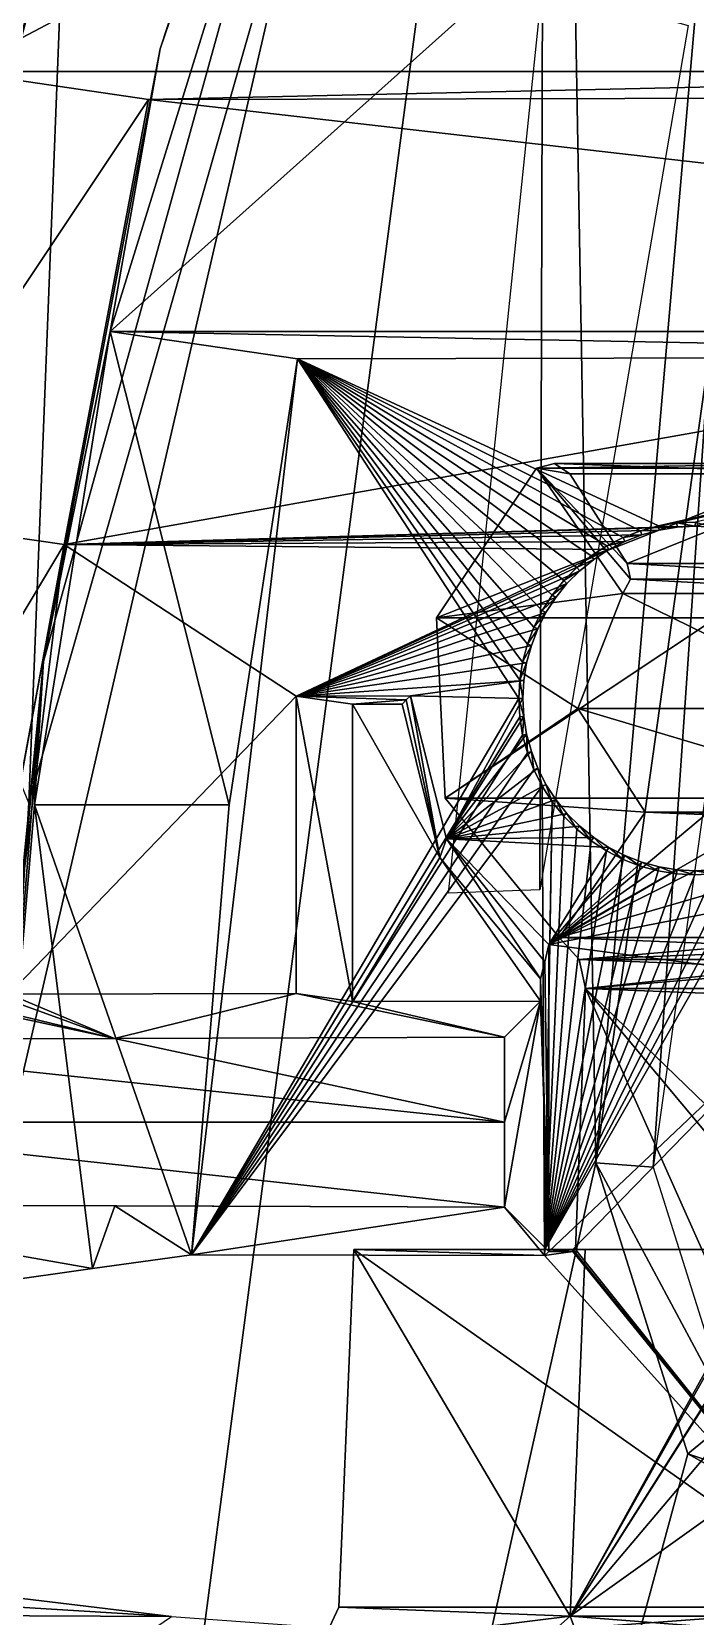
# Model space of a CAD drawing. Header units: millimetres. Extents: x -228 to 228, y -204 to 237.
# Drawn here: x -57.28 to -51.5, y -0.2 to 13.61 of the extents above; entities that cross this region are included whole.
import ezdxf

# ---------------------------------------------------------------- set-up
doc = ezdxf.new("R2010")
doc.units = ezdxf.units.MM
doc.header["$LTSCALE"] = 127.314815
for name, color, linetype in [('2547', 7, 'CONTINUOUS'), ('3519', 7, 'CONTINUOUS'), ('3613', 7, 'CONTINUOUS'), ('3614', 7, 'CONTINUOUS'), ('4303', 7, 'CONTINUOUS'), ('4312', 7, 'CONTINUOUS'), ('4313', 7, 'CONTINUOUS'), ('4314', 7, 'CONTINUOUS'), ('4315', 7, 'CONTINUOUS'), ('4316', 7, 'CONTINUOUS'), ('4319', 7, 'CONTINUOUS'), ('4326', 7, 'CONTINUOUS'), ('4327', 7, 'CONTINUOUS'), ('4337', 7, 'CONTINUOUS'), ('4338', 7, 'CONTINUOUS'), ('4339', 7, 'CONTINUOUS'), ('4341', 7, 'CONTINUOUS'), ('4418', 7, 'CONTINUOUS'), ('4419', 7, 'CONTINUOUS'), ('4423', 7, 'CONTINUOUS'), ('4424', 7, 'CONTINUOUS'), ('4425', 7, 'CONTINUOUS'), ('4429', 7, 'CONTINUOUS'), ('4455', 7, 'CONTINUOUS'), ('4456', 7, 'CONTINUOUS'), ('4457', 7, 'CONTINUOUS'), ('4459', 7, 'CONTINUOUS'), ('4471', 7, 'CONTINUOUS'), ('4472', 7, 'CONTINUOUS'), ('4478', 7, 'CONTINUOUS'), ('4479', 7, 'CONTINUOUS'), ('4489', 7, 'CONTINUOUS'), ('4490', 7, 'CONTINUOUS'), ('4494', 7, 'CONTINUOUS'), ('4498', 7, 'CONTINUOUS'), ('4499', 7, 'CONTINUOUS'), ('4569', 7, 'CONTINUOUS'), ('4571', 7, 'CONTINUOUS'), ('4572', 7, 'CONTINUOUS'), ('4575', 7, 'CONTINUOUS'), ('4602', 7, 'CONTINUOUS')]:
    doc.layers.add(name, color=color, linetype=linetype)

msp = doc.modelspace()

# ---------------------------------------------------------------- linework, layer by layer
at = {"layer": '2547', "color": 6, "linetype": 'Continuous'}
for points in [[(-52.83, 14.019, 1069.858), (-52.852, 6.134, 1077.627), (-53.648, 6.104, 1077.794), (-52.83, 14.019, 1069.858)], [(-52.83, 14.019, 1069.858), (-51.56, 13.663, 1069.988), (-52.852, 6.134, 1077.627), (-52.83, 14.019, 1069.858)]]:
    msp.add_3dface(points, dxfattribs=at)
at = {"layer": '3519', "color": 5, "linetype": 'Continuous'}
for points in [[(-64.017, 13.86, 1032.99), (-56.261, 33.54, 1032.99), (-61.903, 6.89, 1032.99), (-64.017, 13.86, 1032.99)], [(-61.903, 6.89, 1032.99), (-56.261, 33.54, 1032.99), (-61.23, 8.516, 1032.99), (-61.903, 6.89, 1032.99)], [(-61.23, 8.516, 1032.99), (-56.261, 33.54, 1032.99), (-59.603, 9.19, 1032.99), (-61.23, 8.516, 1032.99)], [(-59.603, 9.19, 1032.99), (-56.261, 33.54, 1032.99), (-57.977, 8.516, 1032.99), (-59.603, 9.19, 1032.99)], [(-56.261, 33.54, 1032.99), (-57.303, 6.89, 1032.99), (-57.977, 8.516, 1032.99), (-56.261, 33.54, 1032.99)], [(-56.261, 33.54, 1032.99), (-52.705, 22.987, 1032.99), (-57.303, 6.89, 1032.99), (-56.261, 33.54, 1032.99)], [(-52.705, 22.987, 1032.99), (-52.366, 3.754, 1032.99), (-59.386, -27.633, 1032.99), (-52.705, 22.987, 1032.99)], [(-52.705, 22.987, 1032.99), (-59.386, -27.633, 1032.99), (-57.303, 6.89, 1032.99), (-52.705, 22.987, 1032.99)], [(-50.878, 20.921, 1032.99), (-52.366, 3.754, 1032.99), (-52.705, 22.987, 1032.99), (-50.878, 20.921, 1032.99)], [(-51.377, 10.801, 1032.99), (-52.366, 3.754, 1032.99), (-50.878, 20.921, 1032.99), (-51.377, 10.801, 1032.99)], [(-52.366, 3.754, 1032.99), (-51.565, 1.221, 1032.99), (-59.386, -27.633, 1032.99), (-52.366, 3.754, 1032.99)], [(-51.565, 1.221, 1032.99), (-49.245, -0.073, 1032.99), (-59.386, -27.633, 1032.99), (-51.565, 1.221, 1032.99)], [(-59.386, -27.633, 1032.99), (-49.245, -0.073, 1032.99), (-47.482, -45.119, 1032.99), (-59.386, -27.633, 1032.99)]]:
    msp.add_3dface(points, dxfattribs=at)
at = {"layer": '3613', "color": 5, "linetype": 'Continuous'}
for points in [[(-51.867, 3.718, 1033.49), (-52.366, 3.754, 1032.99), (-51.377, 10.801, 1032.99), (-51.867, 3.718, 1033.49)], [(-50.888, 10.698, 1033.49), (-51.867, 3.718, 1033.49), (-51.377, 10.801, 1032.99), (-50.888, 10.698, 1033.49)]]:
    msp.add_3dface(points, dxfattribs=at)
at = {"layer": '3614', "color": 5, "linetype": 'Continuous'}
for points in [[(-51.867, 3.718, 1033.49), (-51.177, 1.537, 1033.49), (-52.366, 3.754, 1032.99), (-51.867, 3.718, 1033.49)], [(-51.177, 1.537, 1033.49), (-51.565, 1.221, 1032.99), (-52.366, 3.754, 1032.99), (-51.177, 1.537, 1033.49)], [(-51.177, 1.537, 1033.49), (-49.179, 0.423, 1033.49), (-51.565, 1.221, 1032.99), (-51.177, 1.537, 1033.49)], [(-49.179, 0.423, 1033.49), (-49.245, -0.073, 1032.99), (-51.565, 1.221, 1032.99), (-49.179, 0.423, 1033.49)]]:
    msp.add_3dface(points, dxfattribs=at)
at = {"layer": '4303', "color": 6, "linetype": 'Continuous'}
msp.add_3dface([(-60.482, -3.211, 1078.02), (-56.061, -0.197, 1077.281), (-61.026, 0.4, 1078.17), (-60.482, -3.211, 1078.02)], dxfattribs=at)
at = {"layer": '4312', "color": 6, "linetype": 'Continuous'}
for points in [[(-61.026, 0.4, 1078.17), (-56.061, -0.197, 1077.281), (-65.843, 0.4, 1038.937), (-61.026, 0.4, 1078.17)], [(-65.843, 0.4, 1038.937), (-56.061, -0.197, 1077.281), (-61.008, -0.174, 1038.927), (-65.843, 0.4, 1038.937)], [(-56.061, -0.197, 1077.281), (-50.567, -0.596, 1076.11), (-61.008, -0.174, 1038.927), (-56.061, -0.197, 1077.281)], [(-61.008, -0.174, 1038.927), (-50.567, -0.596, 1076.11), (-55.133, -0.596, 1038.92), (-61.008, -0.174, 1038.927)]]:
    msp.add_3dface(points, dxfattribs=at)
at = {"layer": '4313', "color": 6, "linetype": 'Continuous'}
for points in [[(-52.454, 5.275, 1054.707), (-52.542, 3, 1054.718), (-50.052, -0.116, 1075.999), (-52.454, 5.275, 1054.707)], [(-50.017, 5.275, 1074.558), (-52.454, 5.275, 1054.707), (-50.105, 3, 1074.569), (-50.017, 5.275, 1074.558)], [(-50.105, 3, 1074.569), (-52.454, 5.275, 1054.707), (-50.052, -0.116, 1075.999), (-50.105, 3, 1074.569)], [(-54.604, -0.116, 1038.928), (-50.052, -0.116, 1075.999), (-54.474, 3, 1038.983), (-54.604, -0.116, 1038.928)], [(-54.474, 3, 1038.983), (-50.052, -0.116, 1075.999), (-52.812, 2.949, 1052.535), (-54.474, 3, 1038.983)], [(-52.811, 3, 1052.533), (-54.474, 3, 1038.983), (-52.812, 2.949, 1052.535), (-52.811, 3, 1052.533)], [(-50.052, -0.116, 1075.999), (-52.567, 2.984, 1054.52), (-52.812, 2.949, 1052.535), (-50.052, -0.116, 1075.999)], [(-52.567, 3, 1054.519), (-52.567, 2.984, 1054.52), (-50.052, -0.116, 1075.999), (-52.567, 3, 1054.519)], [(-52.542, 3, 1054.718), (-52.567, 3, 1054.519), (-50.052, -0.116, 1075.999), (-52.542, 3, 1054.718)]]:
    msp.add_3dface(points, dxfattribs=at)
at = {"layer": '4314', "color": 6, "linetype": 'Continuous'}
for points in [[(-52.881, 9.808, 1054.76), (-53.752, 8.503, 1054.866), (-50.443, 9.808, 1074.61), (-52.881, 9.808, 1054.76)], [(-50.443, 9.808, 1074.61), (-53.752, 8.503, 1054.866), (-51.314, 8.503, 1074.717), (-50.443, 9.808, 1074.61)], [(-53.752, 8.503, 1054.866), (-53.677, 6.932, 1054.857), (-51.314, 8.503, 1074.717), (-53.752, 8.503, 1054.866)], [(-51.314, 8.503, 1074.717), (-53.677, 6.932, 1054.857), (-51.239, 6.932, 1074.708), (-51.314, 8.503, 1074.717)], [(-53.677, 6.932, 1054.857), (-52.685, 5.717, 1054.736), (-51.239, 6.932, 1074.708), (-53.677, 6.932, 1054.857)], [(-51.239, 6.932, 1074.708), (-52.685, 5.717, 1054.736), (-50.248, 5.717, 1074.586), (-51.239, 6.932, 1074.708)]]:
    msp.add_3dface(points, dxfattribs=at)
at = {"layer": '4315', "color": 6, "linetype": 'Continuous'}
for points in [[(-52.093, 8.975, 1054.663), (-52.592, 9.758, 1054.724), (-50.155, 9.758, 1074.575), (-52.093, 8.975, 1054.663)], [(-49.655, 8.975, 1074.514), (-52.093, 8.975, 1054.663), (-50.155, 9.758, 1074.575), (-49.655, 8.975, 1074.514)]]:
    msp.add_3dface(points, dxfattribs=at)
at = {"layer": '4316', "color": 6, "linetype": 'Continuous'}
for points in [[(-52.129, 8.716, 1054.667), (-50.085, 7.713, 1074.566), (-52.522, 7.713, 1054.716), (-52.129, 8.716, 1054.667)], [(-49.692, 8.716, 1074.518), (-50.085, 7.713, 1074.566), (-52.129, 8.716, 1054.667), (-49.692, 8.716, 1074.518)], [(-50.085, 7.713, 1074.566), (-49.5, 6.809, 1074.495), (-52.522, 7.713, 1054.716), (-50.085, 7.713, 1074.566)], [(-52.522, 7.713, 1054.716), (-49.5, 6.809, 1074.495), (-51.937, 6.809, 1054.644), (-52.522, 7.713, 1054.716)], [(-49.5, 6.809, 1074.495), (-48.43, 6.767, 1074.363), (-51.937, 6.809, 1054.644), (-49.5, 6.809, 1074.495)], [(-51.937, 6.809, 1054.644), (-48.43, 6.767, 1074.363), (-50.867, 6.767, 1054.512), (-51.937, 6.809, 1054.644)]]:
    msp.add_3dface(points, dxfattribs=at)
at = {"layer": '4319', "color": 6, "linetype": 'Continuous'}
for points in [[(-48.118, 3, 1074.325), (-52.59, -0.194, 1038.927), (-48.033, 5.196, 1074.315), (-48.118, 3, 1074.325)], [(-48.033, 5.196, 1074.315), (-52.59, -0.194, 1038.927), (-50.556, 3, 1054.474), (-48.033, 5.196, 1074.315)], [(-52.59, -0.194, 1038.927), (-50.581, 2.979, 1054.276), (-50.556, 3, 1054.474), (-52.59, -0.194, 1038.927)], [(-50.824, 3, 1052.29), (-50.826, 2.945, 1052.291), (-52.59, -0.194, 1038.927), (-50.824, 3, 1052.29)], [(-52.458, 3, 1038.983), (-50.824, 3, 1052.29), (-52.59, -0.194, 1038.927), (-52.458, 3, 1038.983)], [(-48.096, -0.194, 1075.529), (-52.59, -0.194, 1038.927), (-48.118, 3, 1074.325), (-48.096, -0.194, 1075.529)], [(-50.826, 2.945, 1052.291), (-50.581, 2.979, 1054.276), (-52.59, -0.194, 1038.927), (-50.826, 2.945, 1052.291)]]:
    msp.add_3dface(points, dxfattribs=at)
at = {"layer": '4326', "color": 6, "linetype": 'Continuous'}
for points in [[(-54.474, 3, 1038.983), (-52.811, 3, 1052.533), (-52.458, 3, 1038.983), (-54.474, 3, 1038.983)], [(-52.811, 3, 1052.533), (-50.824, 3, 1052.29), (-52.458, 3, 1038.983), (-52.811, 3, 1052.533)], [(-52.567, 3, 1054.519), (-52.542, 3, 1054.718), (-50.556, 3, 1054.474), (-52.567, 3, 1054.519)], [(-52.567, 3, 1054.519), (-50.556, 3, 1054.474), (-50.58, 3, 1054.276), (-52.567, 3, 1054.519)]]:
    msp.add_3dface(points, dxfattribs=at)
at = {"layer": '4327', "color": 6, "linetype": 'Continuous'}
for points in [[(-53.752, 8.503, 1054.866), (-52.881, 9.808, 1054.76), (-52.129, 8.716, 1054.667), (-53.752, 8.503, 1054.866)], [(-52.592, 9.758, 1054.724), (-52.881, 9.808, 1054.76), (-52.726, 9.847, 1054.741), (-52.592, 9.758, 1054.724)], [(-52.881, 9.808, 1054.76), (-52.592, 9.758, 1054.724), (-52.093, 8.975, 1054.663), (-52.881, 9.808, 1054.76)], [(-52.881, 9.808, 1054.76), (-52.093, 8.975, 1054.663), (-52.063, 8.839, 1054.659), (-52.881, 9.808, 1054.76)], [(-52.129, 8.716, 1054.667), (-52.881, 9.808, 1054.76), (-52.063, 8.839, 1054.659), (-52.129, 8.716, 1054.667)], [(-53.752, 8.503, 1054.866), (-52.129, 8.716, 1054.667), (-52.522, 7.713, 1054.716), (-53.752, 8.503, 1054.866)], [(-53.677, 6.932, 1054.857), (-53.752, 8.503, 1054.866), (-52.522, 7.713, 1054.716), (-53.677, 6.932, 1054.857)], [(-53.677, 6.932, 1054.857), (-52.522, 7.713, 1054.716), (-51.937, 6.809, 1054.644), (-53.677, 6.932, 1054.857)], [(-52.685, 5.717, 1054.736), (-53.677, 6.932, 1054.857), (-51.937, 6.809, 1054.644), (-52.685, 5.717, 1054.736)], [(-52.685, 5.717, 1054.736), (-51.937, 6.809, 1054.644), (-50.867, 6.767, 1054.512), (-52.685, 5.717, 1054.736)], [(-52.685, 5.717, 1054.736), (-50.867, 6.767, 1054.512), (-49.124, 6.752, 1054.298), (-52.685, 5.717, 1054.736)], [(-52.685, 5.717, 1054.736), (-49.124, 6.752, 1054.298), (-50.206, 5.619, 1054.431), (-52.685, 5.717, 1054.736)], [(-52.685, 5.717, 1054.736), (-50.206, 5.619, 1054.431), (-52.511, 5.527, 1054.714), (-52.685, 5.717, 1054.736)], [(-50.206, 5.619, 1054.431), (-50.395, 5.444, 1054.454), (-52.511, 5.527, 1054.714), (-50.206, 5.619, 1054.431)], [(-50.395, 5.444, 1054.454), (-52.454, 5.275, 1054.707), (-52.511, 5.527, 1054.714), (-50.395, 5.444, 1054.454)], [(-50.471, 5.196, 1054.464), (-52.454, 5.275, 1054.707), (-50.395, 5.444, 1054.454), (-50.471, 5.196, 1054.464)], [(-52.542, 3, 1054.718), (-52.454, 5.275, 1054.707), (-50.556, 3, 1054.474), (-52.542, 3, 1054.718)], [(-52.454, 5.275, 1054.707), (-50.471, 5.196, 1054.464), (-50.556, 3, 1054.474), (-52.454, 5.275, 1054.707)]]:
    msp.add_3dface(points, dxfattribs=at)
at = {"layer": '4337', "color": 6, "linetype": 'Continuous'}
for points in [[(-52.648, 23.733, 1038.99), (-45.814, 20.647, 1038.99), (-56.594, 10.998, 1038.99), (-52.648, 23.733, 1038.99)], [(-56.159, 13.46, 1038.99), (-52.648, 23.733, 1038.99), (-56.594, 10.998, 1038.99), (-56.159, 13.46, 1038.99)], [(-56.594, 10.998, 1038.99), (-45.814, 20.647, 1038.99), (-44.663, 10.998, 1038.99), (-56.594, 10.998, 1038.99)], [(-57.176, 8.122, 1038.99), (-56.159, 13.46, 1038.99), (-56.594, 10.998, 1038.99), (-57.176, 8.122, 1038.99)], [(-57.255, 6.873, 1038.99), (-57.176, 8.122, 1038.99), (-56.594, 10.998, 1038.99), (-57.255, 6.873, 1038.99)], [(-57.686, 2.712, 1038.99), (-57.176, 8.122, 1038.99), (-57.609, 2.712, 1038.99), (-57.686, 2.712, 1038.99)], [(-57.609, 2.712, 1038.99), (-57.176, 8.122, 1038.99), (-57.255, 6.873, 1038.99), (-57.609, 2.712, 1038.99)]]:
    msp.add_3dface(points, dxfattribs=at)
at = {"layer": '4338', "color": 6, "linetype": 'Continuous'}
for points in [[(-45.363, 13.262, 1040.99), (-47.218, 18.923, 1040.99), (-57.922, 13.262, 1040.99), (-45.363, 13.262, 1040.99)], [(-57.922, 13.262, 1040.99), (-47.218, 18.923, 1040.99), (-57.755, 15.311, 1040.99), (-57.922, 13.262, 1040.99)]]:
    msp.add_3dface(points, dxfattribs=at)
at = {"layer": '4339', "color": 6, "linetype": 'Continuous'}
for points in [[(-57.609, 2.712, 1038.99), (-56.748, 2.834, 1045.952), (-59.916, 3.392, 1077.925), (-57.609, 2.712, 1038.99)], [(-59.916, 3.392, 1077.925), (-56.748, 2.834, 1045.952), (-56.556, 3.381, 1077.312), (-59.916, 3.392, 1077.925)], [(-56.748, 2.834, 1045.952), (-55.887, 2.955, 1052.912), (-56.556, 3.381, 1077.312), (-56.748, 2.834, 1045.952)], [(-56.556, 3.381, 1077.312), (-55.887, 2.955, 1052.912), (-53.161, 3.369, 1076.617), (-56.556, 3.381, 1077.312)], [(-55.887, 2.955, 1052.912), (-52.812, 2.949, 1052.535), (-53.161, 3.369, 1076.617), (-55.887, 2.955, 1052.912)], [(-53.161, 3.369, 1076.617), (-52.812, 2.949, 1052.535), (-52.776, 2.984, 1054.545), (-53.161, 3.369, 1076.617)], [(-52.812, 2.949, 1052.535), (-52.567, 2.984, 1054.52), (-52.776, 2.984, 1054.545), (-52.812, 2.949, 1052.535)]]:
    msp.add_3dface(points, dxfattribs=at)
at = {"layer": '4341', "color": 6, "linetype": 'Continuous'}
for points in [[(-56.558, 4.837, 1077.332), (-59.916, 4.826, 1077.942), (-53.161, 4.109, 1076.628), (-56.558, 4.837, 1077.332)], [(-53.162, 4.849, 1076.642), (-56.558, 4.837, 1077.332), (-53.161, 4.109, 1076.628), (-53.162, 4.849, 1076.642)], [(-59.916, 4.826, 1077.942), (-59.916, 4.109, 1077.932), (-53.161, 4.109, 1076.628), (-59.916, 4.826, 1077.942)], [(-59.916, 3.392, 1077.925), (-53.161, 3.369, 1076.617), (-59.916, 4.109, 1077.932), (-59.916, 3.392, 1077.925)], [(-59.916, 4.109, 1077.932), (-53.161, 3.369, 1076.617), (-53.161, 4.109, 1076.628), (-59.916, 4.109, 1077.932)], [(-59.916, 3.392, 1077.925), (-56.556, 3.381, 1077.312), (-53.161, 3.369, 1076.617), (-59.916, 3.392, 1077.925)]]:
    msp.add_3dface(points, dxfattribs=at)
at = {"layer": '4418', "color": 6, "linetype": 'Continuous'}
msp.add_3dface([(-57.664, 3.216, 1038.89), (-62.004, 20.947, 1038.89), (-53.197, 22.485, 1038.89), (-57.664, 3.216, 1038.89)], dxfattribs=at)
at = {"layer": '4419', "color": 6, "linetype": 'Continuous'}
for points in [[(-52.648, 23.733, 1038.99), (-56.159, 13.46, 1038.99), (-53.197, 22.485, 1038.89), (-52.648, 23.733, 1038.99)], [(-57.176, 8.122, 1038.99), (-57.664, 3.216, 1038.89), (-53.197, 22.485, 1038.89), (-57.176, 8.122, 1038.99)], [(-56.159, 13.46, 1038.99), (-57.176, 8.122, 1038.99), (-53.197, 22.485, 1038.89), (-56.159, 13.46, 1038.99)], [(-57.176, 8.122, 1038.99), (-57.686, 2.712, 1038.99), (-57.664, 3.216, 1038.89), (-57.176, 8.122, 1038.99)]]:
    msp.add_3dface(points, dxfattribs=at)
at = {"layer": '4423', "color": 6, "linetype": 'Continuous'}
for points in [[(-57.255, 6.873, 1038.99), (-56.594, 10.998, 1038.99), (-55.558, 6.874, 1052.803), (-57.255, 6.873, 1038.99)], [(-55.558, 6.874, 1052.803), (-56.594, 10.998, 1038.99), (-54.963, 10.76, 1052.661), (-55.558, 6.874, 1052.803)], [(-57.609, 2.712, 1038.99), (-57.255, 6.873, 1038.99), (-56.748, 2.834, 1045.952), (-57.609, 2.712, 1038.99)], [(-55.887, 2.955, 1052.912), (-57.255, 6.873, 1038.99), (-55.558, 6.874, 1052.803), (-55.887, 2.955, 1052.912)], [(-57.255, 6.873, 1038.99), (-55.887, 2.955, 1052.912), (-56.748, 2.834, 1045.952), (-57.255, 6.873, 1038.99)]]:
    msp.add_3dface(points, dxfattribs=at)
at = {"layer": '4424', "color": 6, "linetype": 'Continuous'}
for points in [[(-56.261, 13.018, 1054.973), (-56.997, 9.142, 1055.063), (-43.446, 11.549, 1053.4), (-56.261, 13.018, 1054.973)], [(-45.198, 13.041, 1053.615), (-56.261, 13.018, 1054.973), (-43.446, 11.549, 1053.4), (-45.198, 13.041, 1053.615)], [(-56.997, 9.142, 1055.063), (-51.5, 9.3, 1054.389), (-43.446, 11.549, 1053.4), (-56.997, 9.142, 1055.063)], [(-51.5, 9.3, 1054.389), (-51.343, 9.292, 1054.369), (-43.446, 11.549, 1053.4), (-51.5, 9.3, 1054.389)], [(-51.657, 9.292, 1054.408), (-51.5, 9.3, 1054.389), (-56.997, 9.142, 1055.063), (-51.657, 9.292, 1054.408)], [(-51.813, 9.267, 1054.427), (-51.657, 9.292, 1054.408), (-56.997, 9.142, 1055.063), (-51.813, 9.267, 1054.427)], [(-51.965, 9.226, 1054.446), (-51.813, 9.267, 1054.427), (-56.997, 9.142, 1055.063), (-51.965, 9.226, 1054.446)], [(-57.474, 5.225, 1055.122), (-54.974, 7.821, 1054.815), (-56.997, 9.142, 1055.063), (-57.474, 5.225, 1055.122)], [(-52.112, 9.169, 1054.464), (-51.965, 9.226, 1054.446), (-56.997, 9.142, 1055.063), (-52.112, 9.169, 1054.464)], [(-52.252, 9.098, 1054.481), (-52.112, 9.169, 1054.464), (-56.997, 9.142, 1055.063), (-52.252, 9.098, 1054.481)], [(-54.974, 7.821, 1054.815), (-52.252, 9.098, 1054.481), (-56.997, 9.142, 1055.063), (-54.974, 7.821, 1054.815)], [(-52.384, 9.012, 1054.497), (-52.252, 9.098, 1054.481), (-54.974, 7.821, 1054.815), (-52.384, 9.012, 1054.497)], [(-52.506, 8.912, 1054.512), (-52.384, 9.012, 1054.497), (-54.974, 7.821, 1054.815), (-52.506, 8.912, 1054.512)], [(-52.617, 8.801, 1054.526), (-52.506, 8.912, 1054.512), (-54.974, 7.821, 1054.815), (-52.617, 8.801, 1054.526)], [(-52.715, 8.679, 1054.538), (-52.617, 8.801, 1054.526), (-54.974, 7.821, 1054.815), (-52.715, 8.679, 1054.538)], [(-52.8, 8.548, 1054.548), (-52.715, 8.679, 1054.538), (-54.974, 7.821, 1054.815), (-52.8, 8.548, 1054.548)], [(-52.871, 8.408, 1054.557), (-52.8, 8.548, 1054.548), (-54.974, 7.821, 1054.815), (-52.871, 8.408, 1054.557)], [(-52.927, 8.262, 1054.564), (-52.871, 8.408, 1054.557), (-54.974, 7.821, 1054.815), (-52.927, 8.262, 1054.564)], [(-52.968, 8.11, 1054.569), (-52.927, 8.262, 1054.564), (-54.974, 7.821, 1054.815), (-52.968, 8.11, 1054.569)], [(-52.992, 7.957, 1054.572), (-52.968, 8.11, 1054.569), (-54.974, 7.821, 1054.815), (-52.992, 7.957, 1054.572)], [(-53.981, 7.823, 1054.693), (-52.992, 7.957, 1054.572), (-54.974, 7.821, 1054.815), (-53.981, 7.823, 1054.693)], [(-53, 7.8, 1054.573), (-52.992, 7.957, 1054.572), (-53.981, 7.823, 1054.693), (-53, 7.8, 1054.573)], [(-57.474, 5.225, 1055.122), (-54.974, 5.23, 1054.815), (-54.974, 7.821, 1054.815), (-57.474, 5.225, 1055.122)], [(-53.665, 6.578, 1054.654), (-53, 7.8, 1054.573), (-53.981, 7.823, 1054.693), (-53.665, 6.578, 1054.654)], [(-52.992, 7.643, 1054.572), (-53, 7.8, 1054.573), (-53.665, 6.578, 1054.654), (-52.992, 7.643, 1054.572)], [(-52.968, 7.49, 1054.569), (-52.992, 7.643, 1054.572), (-53.665, 6.578, 1054.654), (-52.968, 7.49, 1054.569)], [(-52.927, 7.338, 1054.564), (-52.968, 7.49, 1054.569), (-53.665, 6.578, 1054.654), (-52.927, 7.338, 1054.564)], [(-52.871, 7.192, 1054.557), (-52.927, 7.338, 1054.564), (-53.665, 6.578, 1054.654), (-52.871, 7.192, 1054.557)], [(-52.8, 7.052, 1054.548), (-52.871, 7.192, 1054.557), (-53.665, 6.578, 1054.654), (-52.8, 7.052, 1054.548)], [(-52.715, 6.921, 1054.538), (-52.8, 7.052, 1054.548), (-53.665, 6.578, 1054.654), (-52.715, 6.921, 1054.538)], [(-52.617, 6.799, 1054.526), (-52.715, 6.921, 1054.538), (-53.665, 6.578, 1054.654), (-52.617, 6.799, 1054.526)], [(-52.506, 6.688, 1054.512), (-52.617, 6.799, 1054.526), (-53.665, 6.578, 1054.654), (-52.506, 6.688, 1054.512)], [(-52.384, 6.588, 1054.497), (-52.506, 6.688, 1054.512), (-53.665, 6.578, 1054.654), (-52.384, 6.588, 1054.497)], [(-52.252, 6.502, 1054.481), (-52.384, 6.588, 1054.497), (-53.665, 6.578, 1054.654), (-52.252, 6.502, 1054.481)], [(-52.776, 5.656, 1054.545), (-52.252, 6.502, 1054.481), (-53.665, 6.578, 1054.654), (-52.776, 5.656, 1054.545)], [(-52.112, 6.431, 1054.464), (-52.252, 6.502, 1054.481), (-52.776, 5.656, 1054.545), (-52.112, 6.431, 1054.464)], [(-51.965, 6.374, 1054.446), (-52.112, 6.431, 1054.464), (-52.776, 5.656, 1054.545), (-51.965, 6.374, 1054.446)], [(-51.813, 6.333, 1054.427), (-51.965, 6.374, 1054.446), (-52.776, 5.656, 1054.545), (-51.813, 6.333, 1054.427)], [(-51.5, 6.3, 1054.389), (-52.776, 5.656, 1054.545), (-49.174, 6.361, 1054.103), (-51.5, 6.3, 1054.389)], [(-49.174, 6.361, 1054.103), (-52.776, 5.656, 1054.545), (-50.294, 5.333, 1054.24), (-49.174, 6.361, 1054.103)], [(-51.343, 6.308, 1054.369), (-51.5, 6.3, 1054.389), (-49.174, 6.361, 1054.103), (-51.343, 6.308, 1054.369)], [(-51.657, 6.308, 1054.408), (-51.813, 6.333, 1054.427), (-52.776, 5.656, 1054.545), (-51.657, 6.308, 1054.408)], [(-51.5, 6.3, 1054.389), (-51.657, 6.308, 1054.408), (-52.776, 5.656, 1054.545), (-51.5, 6.3, 1054.389)], [(-52.776, 5.656, 1054.545), (-52.776, 2.984, 1054.545), (-50.294, 5.333, 1054.24), (-52.776, 5.656, 1054.545)], [(-52.776, 2.984, 1054.545), (-52.567, 3, 1054.519), (-50.294, 5.333, 1054.24), (-52.776, 2.984, 1054.545)], [(-52.567, 3, 1054.519), (-50.58, 3, 1054.276), (-50.294, 5.333, 1054.24), (-52.567, 3, 1054.519)], [(-52.567, 2.984, 1054.52), (-52.567, 3, 1054.519), (-52.776, 2.984, 1054.545), (-52.567, 2.984, 1054.52)]]:
    msp.add_3dface(points, dxfattribs=at)
at = {"layer": '4425', "color": 6, "linetype": 'Continuous'}
for points in [[(-57.922, 13.262, 1040.99), (-58.686, 9.387, 1040.99), (-56.261, 13.018, 1054.973), (-57.922, 13.262, 1040.99)], [(-58.686, 9.387, 1040.99), (-56.997, 9.142, 1055.063), (-56.261, 13.018, 1054.973), (-58.686, 9.387, 1040.99)], [(-58.686, 9.387, 1040.99), (-59.187, 5.471, 1040.99), (-56.997, 9.142, 1055.063), (-58.686, 9.387, 1040.99)], [(-59.187, 5.471, 1040.99), (-57.715, 5.259, 1053.137), (-56.997, 9.142, 1055.063), (-59.187, 5.471, 1040.99)], [(-57.718, 5.227, 1053.137), (-57.474, 5.225, 1055.122), (-56.997, 9.142, 1055.063), (-57.718, 5.227, 1053.137)], [(-57.715, 5.259, 1053.137), (-57.718, 5.227, 1053.137), (-56.997, 9.142, 1055.063), (-57.715, 5.259, 1053.137)]]:
    msp.add_3dface(points, dxfattribs=at)
at = {"layer": '4429', "color": 6, "linetype": 'Continuous'}
for points in [[(-52.776, 2.984, 1054.545), (-52.776, 5.656, 1054.545), (-52.81, 5.505, 1056.525), (-52.776, 2.984, 1054.545)], [(-52.846, 5.358, 1058.584), (-52.776, 2.984, 1054.545), (-52.81, 5.505, 1056.525), (-52.846, 5.358, 1058.584)], [(-52.846, 5.164, 1058.584), (-52.776, 2.984, 1054.545), (-52.846, 5.358, 1058.584), (-52.846, 5.164, 1058.584)], [(-52.846, 5.164, 1058.584), (-53.162, 4.849, 1076.642), (-53.161, 4.109, 1076.628), (-52.846, 5.164, 1058.584)], [(-52.846, 5.164, 1058.584), (-53.161, 3.369, 1076.617), (-52.776, 2.984, 1054.545), (-52.846, 5.164, 1058.584)], [(-53.161, 3.369, 1076.617), (-52.846, 5.164, 1058.584), (-53.161, 4.109, 1076.628), (-53.161, 3.369, 1076.617)]]:
    msp.add_3dface(points, dxfattribs=at)
at = {"layer": '4455', "color": 6, "linetype": 'Continuous'}
for points in [[(-56.558, 4.837, 1077.332), (-59.499, 5.471, 1040.99), (-59.916, 4.826, 1077.942), (-56.558, 4.837, 1077.332)], [(-59.187, 5.471, 1040.99), (-59.499, 5.471, 1040.99), (-56.558, 4.837, 1077.332), (-59.187, 5.471, 1040.99)], [(-57.715, 5.259, 1053.137), (-59.187, 5.471, 1040.99), (-56.558, 4.837, 1077.332), (-57.715, 5.259, 1053.137)], [(-57.474, 5.225, 1055.122), (-57.715, 5.259, 1053.137), (-56.558, 4.837, 1077.332), (-57.474, 5.225, 1055.122)], [(-54.974, 5.23, 1054.815), (-57.474, 5.225, 1055.122), (-56.558, 4.837, 1077.332), (-54.974, 5.23, 1054.815)], [(-53.162, 4.849, 1076.642), (-54.974, 5.23, 1054.815), (-56.558, 4.837, 1077.332), (-53.162, 4.849, 1076.642)], [(-54.486, 5.161, 1058.785), (-54.974, 5.23, 1054.815), (-53.162, 4.849, 1076.642), (-54.486, 5.161, 1058.785)], [(-52.846, 5.164, 1058.584), (-54.486, 5.161, 1058.785), (-53.162, 4.849, 1076.642), (-52.846, 5.164, 1058.584)]]:
    msp.add_3dface(points, dxfattribs=at)
at = {"layer": '4456', "color": 6, "linetype": 'Continuous'}
for points in [[(-61.449, 16, 1040.39), (-63.26, 5.492, 1040.39), (-54.407, 24.748, 1040.39), (-61.449, 16, 1040.39)], [(-54.407, 24.748, 1040.39), (-63.26, 5.492, 1040.39), (-59.518, 5.492, 1040.39), (-54.407, 24.748, 1040.39)]]:
    msp.add_3dface(points, dxfattribs=at)
at = {"layer": '4457', "color": 6, "linetype": 'Continuous'}
for points in [[(-54.396, 24.722, 1040.99), (-54.407, 24.748, 1040.39), (-59.518, 5.492, 1040.39), (-54.396, 24.722, 1040.99)], [(-57.755, 15.311, 1040.99), (-54.396, 24.722, 1040.99), (-59.518, 5.492, 1040.39), (-57.755, 15.311, 1040.99)]]:
    msp.add_3dface(points, dxfattribs=at)
at = {"layer": '4459', "color": 6, "linetype": 'Continuous'}
for points in [[(-54.963, 10.76, 1052.661), (-45.317, 10.78, 1051.476), (-51.819, 9.304, 1052.301), (-54.963, 10.76, 1052.661)], [(-45.317, 10.78, 1051.476), (-51.659, 9.329, 1052.281), (-51.819, 9.304, 1052.301), (-45.317, 10.78, 1051.476)], [(-45.317, 10.78, 1051.476), (-51.498, 9.337, 1052.261), (-51.659, 9.329, 1052.281), (-45.317, 10.78, 1051.476)], [(-55.887, 2.955, 1052.912), (-55.558, 6.874, 1052.803), (-54.963, 10.76, 1052.661), (-55.887, 2.955, 1052.912)], [(-55.887, 2.955, 1052.912), (-54.963, 10.76, 1052.661), (-53.037, 7.8, 1052.477), (-55.887, 2.955, 1052.912)], [(-54.963, 10.76, 1052.661), (-51.819, 9.304, 1052.301), (-51.975, 9.262, 1052.321), (-54.963, 10.76, 1052.661)], [(-54.963, 10.76, 1052.661), (-51.975, 9.262, 1052.321), (-52.126, 9.204, 1052.34), (-54.963, 10.76, 1052.661)], [(-54.963, 10.76, 1052.661), (-52.126, 9.204, 1052.34), (-52.27, 9.13, 1052.359), (-54.963, 10.76, 1052.661)], [(-54.963, 10.76, 1052.661), (-52.27, 9.13, 1052.359), (-52.405, 9.043, 1052.377), (-54.963, 10.76, 1052.661)], [(-54.963, 10.76, 1052.661), (-52.405, 9.043, 1052.377), (-52.53, 8.941, 1052.395), (-54.963, 10.76, 1052.661)], [(-54.963, 10.76, 1052.661), (-52.53, 8.941, 1052.395), (-52.644, 8.827, 1052.411), (-54.963, 10.76, 1052.661)], [(-54.963, 10.76, 1052.661), (-52.644, 8.827, 1052.411), (-52.745, 8.701, 1052.425), (-54.963, 10.76, 1052.661)], [(-54.963, 10.76, 1052.661), (-52.745, 8.701, 1052.425), (-52.832, 8.567, 1052.438), (-54.963, 10.76, 1052.661)], [(-54.963, 10.76, 1052.661), (-52.832, 8.567, 1052.438), (-52.905, 8.423, 1052.45), (-54.963, 10.76, 1052.661)], [(-54.963, 10.76, 1052.661), (-52.905, 8.423, 1052.45), (-52.962, 8.273, 1052.459), (-54.963, 10.76, 1052.661)], [(-54.963, 10.76, 1052.661), (-52.962, 8.273, 1052.459), (-53.003, 8.118, 1052.467), (-54.963, 10.76, 1052.661)], [(-54.963, 10.76, 1052.661), (-53.003, 8.118, 1052.467), (-53.028, 7.961, 1052.473), (-54.963, 10.76, 1052.661)], [(-54.963, 10.76, 1052.661), (-53.028, 7.961, 1052.473), (-53.037, 7.8, 1052.477), (-54.963, 10.76, 1052.661)], [(-55.887, 2.955, 1052.912), (-53.037, 7.8, 1052.477), (-53.028, 7.639, 1052.479), (-55.887, 2.955, 1052.912)], [(-55.887, 2.955, 1052.912), (-53.028, 7.639, 1052.479), (-53.003, 7.482, 1052.478), (-55.887, 2.955, 1052.912)], [(-55.887, 2.955, 1052.912), (-53.003, 7.482, 1052.478), (-52.962, 7.327, 1052.476), (-55.887, 2.955, 1052.912)], [(-55.887, 2.955, 1052.912), (-52.962, 7.327, 1052.476), (-52.905, 7.178, 1052.472), (-55.887, 2.955, 1052.912)], [(-55.887, 2.955, 1052.912), (-52.905, 7.178, 1052.472), (-52.832, 7.035, 1052.465), (-55.887, 2.955, 1052.912)], [(-52.812, 2.949, 1052.535), (-55.887, 2.955, 1052.912), (-52.832, 7.035, 1052.465), (-52.812, 2.949, 1052.535)], [(-52.812, 2.949, 1052.535), (-52.832, 7.035, 1052.465), (-52.745, 6.9, 1052.457), (-52.812, 2.949, 1052.535)], [(-52.811, 3, 1052.533), (-52.812, 2.949, 1052.535), (-52.745, 6.9, 1052.457), (-52.811, 3, 1052.533)], [(-52.811, 3, 1052.533), (-52.745, 6.9, 1052.457), (-52.644, 6.775, 1052.447), (-52.811, 3, 1052.533)], [(-52.811, 3, 1052.533), (-52.644, 6.775, 1052.447), (-52.531, 6.661, 1052.435), (-52.811, 3, 1052.533)], [(-52.811, 3, 1052.533), (-52.531, 6.661, 1052.435), (-52.406, 6.56, 1052.421), (-52.811, 3, 1052.533)], [(-52.811, 3, 1052.533), (-52.406, 6.56, 1052.421), (-52.272, 6.472, 1052.406), (-52.811, 3, 1052.533)], [(-52.811, 3, 1052.533), (-52.272, 6.472, 1052.406), (-52.128, 6.398, 1052.39), (-52.811, 3, 1052.533)], [(-52.811, 3, 1052.533), (-52.128, 6.398, 1052.39), (-51.978, 6.34, 1052.373), (-52.811, 3, 1052.533)], [(-50.824, 3, 1052.29), (-52.811, 3, 1052.533), (-50.874, 6.397, 1052.236), (-50.824, 3, 1052.29)], [(-52.811, 3, 1052.533), (-51.025, 6.339, 1052.255), (-50.874, 6.397, 1052.236), (-52.811, 3, 1052.533)], [(-52.811, 3, 1052.533), (-51.978, 6.34, 1052.373), (-51.822, 6.298, 1052.354), (-52.811, 3, 1052.533)], [(-52.811, 3, 1052.533), (-51.181, 6.297, 1052.275), (-51.025, 6.339, 1052.255), (-52.811, 3, 1052.533)], [(-52.811, 3, 1052.533), (-51.822, 6.298, 1052.354), (-51.663, 6.273, 1052.335), (-52.811, 3, 1052.533)], [(-52.811, 3, 1052.533), (-51.34, 6.272, 1052.295), (-51.181, 6.297, 1052.275), (-52.811, 3, 1052.533)], [(-52.811, 3, 1052.533), (-51.663, 6.273, 1052.335), (-51.502, 6.264, 1052.315), (-52.811, 3, 1052.533)], [(-52.811, 3, 1052.533), (-51.502, 6.264, 1052.315), (-51.34, 6.272, 1052.295), (-52.811, 3, 1052.533)]]:
    msp.add_3dface(points, dxfattribs=at)
at = {"layer": '4471', "color": 6, "linetype": 'Continuous'}
for points in [[(-51.975, 9.262, 1052.321), (-51.965, 9.226, 1054.446), (-52.126, 9.204, 1052.34), (-51.975, 9.262, 1052.321)], [(-51.819, 9.304, 1052.301), (-51.813, 9.267, 1054.427), (-51.975, 9.262, 1052.321), (-51.819, 9.304, 1052.301)], [(-51.813, 9.267, 1054.427), (-51.965, 9.226, 1054.446), (-51.975, 9.262, 1052.321), (-51.813, 9.267, 1054.427)], [(-51.659, 9.329, 1052.281), (-51.657, 9.292, 1054.408), (-51.819, 9.304, 1052.301), (-51.659, 9.329, 1052.281)], [(-51.657, 9.292, 1054.408), (-51.813, 9.267, 1054.427), (-51.819, 9.304, 1052.301), (-51.657, 9.292, 1054.408)], [(-51.498, 9.337, 1052.261), (-51.5, 9.3, 1054.389), (-51.659, 9.329, 1052.281), (-51.498, 9.337, 1052.261)], [(-51.5, 9.3, 1054.389), (-51.657, 9.292, 1054.408), (-51.659, 9.329, 1052.281), (-51.5, 9.3, 1054.389)], [(-51.343, 9.292, 1054.369), (-51.5, 9.3, 1054.389), (-51.498, 9.337, 1052.261), (-51.343, 9.292, 1054.369)], [(-52.27, 9.13, 1052.359), (-52.252, 9.098, 1054.481), (-52.405, 9.043, 1052.377), (-52.27, 9.13, 1052.359)], [(-52.126, 9.204, 1052.34), (-52.112, 9.169, 1054.464), (-52.27, 9.13, 1052.359), (-52.126, 9.204, 1052.34)], [(-52.112, 9.169, 1054.464), (-52.252, 9.098, 1054.481), (-52.27, 9.13, 1052.359), (-52.112, 9.169, 1054.464)], [(-51.965, 9.226, 1054.446), (-52.112, 9.169, 1054.464), (-52.126, 9.204, 1052.34), (-51.965, 9.226, 1054.446)], [(-52.405, 9.043, 1052.377), (-52.384, 9.012, 1054.497), (-52.53, 8.941, 1052.395), (-52.405, 9.043, 1052.377)], [(-52.384, 9.012, 1054.497), (-52.506, 8.912, 1054.512), (-52.53, 8.941, 1052.395), (-52.384, 9.012, 1054.497)], [(-52.252, 9.098, 1054.481), (-52.384, 9.012, 1054.497), (-52.405, 9.043, 1052.377), (-52.252, 9.098, 1054.481)], [(-52.53, 8.941, 1052.395), (-52.506, 8.912, 1054.512), (-52.644, 8.827, 1052.411), (-52.53, 8.941, 1052.395)], [(-52.506, 8.912, 1054.512), (-52.617, 8.801, 1054.526), (-52.644, 8.827, 1052.411), (-52.506, 8.912, 1054.512)], [(-52.745, 8.701, 1052.425), (-52.715, 8.679, 1054.538), (-52.832, 8.567, 1052.438), (-52.745, 8.701, 1052.425)], [(-52.644, 8.827, 1052.411), (-52.617, 8.801, 1054.526), (-52.745, 8.701, 1052.425), (-52.644, 8.827, 1052.411)], [(-52.617, 8.801, 1054.526), (-52.715, 8.679, 1054.538), (-52.745, 8.701, 1052.425), (-52.617, 8.801, 1054.526)], [(-52.832, 8.567, 1052.438), (-52.8, 8.548, 1054.548), (-52.905, 8.423, 1052.45), (-52.832, 8.567, 1052.438)], [(-52.715, 8.679, 1054.538), (-52.8, 8.548, 1054.548), (-52.832, 8.567, 1052.438), (-52.715, 8.679, 1054.538)], [(-52.905, 8.423, 1052.45), (-52.871, 8.408, 1054.557), (-52.962, 8.273, 1052.459), (-52.905, 8.423, 1052.45)], [(-52.8, 8.548, 1054.548), (-52.871, 8.408, 1054.557), (-52.905, 8.423, 1052.45), (-52.8, 8.548, 1054.548)], [(-52.871, 8.408, 1054.557), (-52.927, 8.262, 1054.564), (-52.962, 8.273, 1052.459), (-52.871, 8.408, 1054.557)], [(-52.962, 8.273, 1052.459), (-52.927, 8.262, 1054.564), (-53.003, 8.118, 1052.467), (-52.962, 8.273, 1052.459)], [(-52.927, 8.262, 1054.564), (-52.968, 8.11, 1054.569), (-53.003, 8.118, 1052.467), (-52.927, 8.262, 1054.564)], [(-53.003, 8.118, 1052.467), (-52.968, 8.11, 1054.569), (-53.028, 7.961, 1052.473), (-53.003, 8.118, 1052.467)], [(-52.968, 8.11, 1054.569), (-52.992, 7.957, 1054.572), (-53.028, 7.961, 1052.473), (-52.968, 8.11, 1054.569)], [(-53.028, 7.961, 1052.473), (-53, 7.8, 1054.573), (-53.037, 7.8, 1052.477), (-53.028, 7.961, 1052.473)], [(-52.992, 7.957, 1054.572), (-53, 7.8, 1054.573), (-53.028, 7.961, 1052.473), (-52.992, 7.957, 1054.572)]]:
    msp.add_3dface(points, dxfattribs=at)
at = {"layer": '4472', "color": 6, "linetype": 'Continuous'}
for points in [[(-53, 7.8, 1054.573), (-52.992, 7.643, 1054.572), (-53.037, 7.8, 1052.477), (-53, 7.8, 1054.573)], [(-53.037, 7.8, 1052.477), (-52.992, 7.643, 1054.572), (-53.028, 7.639, 1052.479), (-53.037, 7.8, 1052.477)], [(-53.028, 7.639, 1052.479), (-52.992, 7.643, 1054.572), (-53.003, 7.482, 1052.478), (-53.028, 7.639, 1052.479)], [(-52.992, 7.643, 1054.572), (-52.968, 7.49, 1054.569), (-53.003, 7.482, 1052.478), (-52.992, 7.643, 1054.572)], [(-53.003, 7.482, 1052.478), (-52.968, 7.49, 1054.569), (-52.962, 7.327, 1052.476), (-53.003, 7.482, 1052.478)], [(-52.968, 7.49, 1054.569), (-52.927, 7.338, 1054.564), (-52.962, 7.327, 1052.476), (-52.968, 7.49, 1054.569)], [(-52.962, 7.327, 1052.476), (-52.927, 7.338, 1054.564), (-52.905, 7.178, 1052.472), (-52.962, 7.327, 1052.476)], [(-52.927, 7.338, 1054.564), (-52.871, 7.192, 1054.557), (-52.905, 7.178, 1052.472), (-52.927, 7.338, 1054.564)], [(-52.905, 7.178, 1052.472), (-52.871, 7.192, 1054.557), (-52.832, 7.035, 1052.465), (-52.905, 7.178, 1052.472)], [(-52.871, 7.192, 1054.557), (-52.8, 7.052, 1054.548), (-52.832, 7.035, 1052.465), (-52.871, 7.192, 1054.557)], [(-52.832, 7.035, 1052.465), (-52.8, 7.052, 1054.548), (-52.745, 6.9, 1052.457), (-52.832, 7.035, 1052.465)], [(-52.8, 7.052, 1054.548), (-52.715, 6.921, 1054.538), (-52.745, 6.9, 1052.457), (-52.8, 7.052, 1054.548)], [(-52.745, 6.9, 1052.457), (-52.715, 6.921, 1054.538), (-52.644, 6.775, 1052.447), (-52.745, 6.9, 1052.457)], [(-52.715, 6.921, 1054.538), (-52.617, 6.799, 1054.526), (-52.644, 6.775, 1052.447), (-52.715, 6.921, 1054.538)], [(-52.644, 6.775, 1052.447), (-52.617, 6.799, 1054.526), (-52.531, 6.661, 1052.435), (-52.644, 6.775, 1052.447)], [(-52.617, 6.799, 1054.526), (-52.506, 6.688, 1054.512), (-52.531, 6.661, 1052.435), (-52.617, 6.799, 1054.526)], [(-52.531, 6.661, 1052.435), (-52.506, 6.688, 1054.512), (-52.406, 6.56, 1052.421), (-52.531, 6.661, 1052.435)], [(-52.506, 6.688, 1054.512), (-52.384, 6.588, 1054.497), (-52.406, 6.56, 1052.421), (-52.506, 6.688, 1054.512)], [(-52.406, 6.56, 1052.421), (-52.384, 6.588, 1054.497), (-52.272, 6.472, 1052.406), (-52.406, 6.56, 1052.421)], [(-52.384, 6.588, 1054.497), (-52.252, 6.502, 1054.481), (-52.272, 6.472, 1052.406), (-52.384, 6.588, 1054.497)], [(-52.272, 6.472, 1052.406), (-52.252, 6.502, 1054.481), (-52.128, 6.398, 1052.39), (-52.272, 6.472, 1052.406)], [(-52.252, 6.502, 1054.481), (-52.112, 6.431, 1054.464), (-52.128, 6.398, 1052.39), (-52.252, 6.502, 1054.481)], [(-52.128, 6.398, 1052.39), (-52.112, 6.431, 1054.464), (-51.978, 6.34, 1052.373), (-52.128, 6.398, 1052.39)], [(-52.112, 6.431, 1054.464), (-51.965, 6.374, 1054.446), (-51.978, 6.34, 1052.373), (-52.112, 6.431, 1054.464)], [(-51.978, 6.34, 1052.373), (-51.965, 6.374, 1054.446), (-51.822, 6.298, 1052.354), (-51.978, 6.34, 1052.373)], [(-51.965, 6.374, 1054.446), (-51.813, 6.333, 1054.427), (-51.822, 6.298, 1052.354), (-51.965, 6.374, 1054.446)], [(-51.822, 6.298, 1052.354), (-51.813, 6.333, 1054.427), (-51.663, 6.273, 1052.335), (-51.822, 6.298, 1052.354)], [(-51.813, 6.333, 1054.427), (-51.657, 6.308, 1054.408), (-51.663, 6.273, 1052.335), (-51.813, 6.333, 1054.427)], [(-51.663, 6.273, 1052.335), (-51.657, 6.308, 1054.408), (-51.502, 6.264, 1052.315), (-51.663, 6.273, 1052.335)], [(-51.657, 6.308, 1054.408), (-51.5, 6.3, 1054.389), (-51.502, 6.264, 1052.315), (-51.657, 6.308, 1054.408)], [(-51.502, 6.264, 1052.315), (-51.5, 6.3, 1054.389), (-51.34, 6.272, 1052.295), (-51.502, 6.264, 1052.315)], [(-51.5, 6.3, 1054.389), (-51.343, 6.308, 1054.369), (-51.34, 6.272, 1052.295), (-51.5, 6.3, 1054.389)]]:
    msp.add_3dface(points, dxfattribs=at)
at = {"layer": '4478', "color": 6, "linetype": 'Continuous'}
for points in [[(-45.363, 13.262, 1040.99), (-57.922, 13.262, 1040.99), (-56.261, 13.018, 1054.973), (-45.363, 13.262, 1040.99)], [(-45.363, 13.262, 1040.99), (-56.261, 13.018, 1054.973), (-45.198, 13.041, 1053.615), (-45.363, 13.262, 1040.99)]]:
    msp.add_3dface(points, dxfattribs=at)
at = {"layer": '4479', "color": 6, "linetype": 'Continuous'}
for points in [[(-56.594, 10.998, 1038.99), (-44.663, 10.998, 1038.99), (-45.317, 10.78, 1051.476), (-56.594, 10.998, 1038.99)], [(-56.594, 10.998, 1038.99), (-45.317, 10.78, 1051.476), (-54.963, 10.76, 1052.661), (-56.594, 10.998, 1038.99)]]:
    msp.add_3dface(points, dxfattribs=at)
at = {"layer": '4489', "color": 6, "linetype": 'Continuous'}
for points in [[(-50.052, -0.116, 1075.999), (-54.604, -0.116, 1038.928), (-54.767, -0.464, 1038.922), (-50.052, -0.116, 1075.999)], [(-50.211, -0.465, 1076.03), (-50.052, -0.116, 1075.999), (-54.767, -0.464, 1038.922), (-50.211, -0.465, 1076.03)]]:
    msp.add_3dface(points, dxfattribs=at)
at = {"layer": '4490', "color": 6, "linetype": 'Continuous'}
for points in [[(-52.59, -0.194, 1038.927), (-48.096, -0.194, 1075.529), (-47.966, -0.554, 1075.49), (-52.59, -0.194, 1038.927)], [(-52.59, -0.194, 1038.927), (-47.966, -0.554, 1075.49), (-52.456, -0.554, 1038.92), (-52.59, -0.194, 1038.927)]]:
    msp.add_3dface(points, dxfattribs=at)
at = {"layer": '4494', "color": 6, "linetype": 'Continuous'}
for points in [[(-50.248, 5.717, 1074.586), (-52.685, 5.717, 1054.736), (-52.511, 5.527, 1054.714), (-50.248, 5.717, 1074.586)], [(-50.074, 5.527, 1074.565), (-50.248, 5.717, 1074.586), (-52.511, 5.527, 1054.714), (-50.074, 5.527, 1074.565)], [(-52.454, 5.275, 1054.707), (-50.074, 5.527, 1074.565), (-52.511, 5.527, 1054.714), (-52.454, 5.275, 1054.707)], [(-52.454, 5.275, 1054.707), (-50.017, 5.275, 1074.558), (-50.074, 5.527, 1074.565), (-52.454, 5.275, 1054.707)]]:
    msp.add_3dface(points, dxfattribs=at)
at = {"layer": '4498', "color": 6, "linetype": 'Continuous'}
for points in [[(-52.881, 9.808, 1054.76), (-50.443, 9.808, 1074.61), (-50.288, 9.847, 1074.591), (-52.881, 9.808, 1054.76)], [(-52.881, 9.808, 1054.76), (-50.288, 9.847, 1074.591), (-52.726, 9.847, 1054.741), (-52.881, 9.808, 1054.76)], [(-50.155, 9.758, 1074.575), (-52.592, 9.758, 1054.724), (-52.726, 9.847, 1054.741), (-50.155, 9.758, 1074.575)], [(-50.288, 9.847, 1074.591), (-50.155, 9.758, 1074.575), (-52.726, 9.847, 1054.741), (-50.288, 9.847, 1074.591)]]:
    msp.add_3dface(points, dxfattribs=at)
at = {"layer": '4499', "color": 6, "linetype": 'Continuous'}
for points in [[(-52.093, 8.975, 1054.663), (-49.655, 8.975, 1074.514), (-49.626, 8.839, 1074.51), (-52.093, 8.975, 1054.663)], [(-52.093, 8.975, 1054.663), (-49.626, 8.839, 1074.51), (-52.063, 8.839, 1054.659), (-52.093, 8.975, 1054.663)], [(-49.692, 8.716, 1074.518), (-52.129, 8.716, 1054.667), (-52.063, 8.839, 1054.659), (-49.692, 8.716, 1074.518)], [(-49.626, 8.839, 1074.51), (-49.692, 8.716, 1074.518), (-52.063, 8.839, 1054.659), (-49.626, 8.839, 1074.51)]]:
    msp.add_3dface(points, dxfattribs=at)
at = {"layer": '4569', "color": 6, "linetype": 'Continuous'}
for points in [[(-54.051, 7.752, 1058.732), (-54.486, 7.751, 1058.785), (-53.723, 6.415, 1058.692), (-54.051, 7.752, 1058.732)], [(-54.486, 7.751, 1058.785), (-54.486, 5.161, 1058.785), (-53.723, 6.415, 1058.692), (-54.486, 7.751, 1058.785)], [(-54.486, 5.161, 1058.785), (-52.846, 5.164, 1058.584), (-53.723, 6.415, 1058.692), (-54.486, 5.161, 1058.785)], [(-53.723, 6.415, 1058.692), (-52.846, 5.164, 1058.584), (-52.846, 5.358, 1058.584), (-53.723, 6.415, 1058.692)]]:
    msp.add_3dface(points, dxfattribs=at)
at = {"layer": '4571', "color": 6, "linetype": 'Continuous'}
for points in [[(-54.974, 5.23, 1054.815), (-54.486, 5.161, 1058.785), (-54.974, 7.821, 1054.815), (-54.974, 5.23, 1054.815)], [(-54.974, 7.821, 1054.815), (-54.486, 5.161, 1058.785), (-54.486, 7.751, 1058.785), (-54.974, 7.821, 1054.815)]]:
    msp.add_3dface(points, dxfattribs=at)
at = {"layer": '4572', "color": 6, "linetype": 'Continuous'}
for points in [[(-54.051, 7.752, 1058.732), (-53.723, 6.415, 1058.692), (-54.016, 7.788, 1056.691), (-54.051, 7.752, 1058.732)], [(-53.723, 6.415, 1058.692), (-53.981, 7.823, 1054.693), (-54.016, 7.788, 1056.691), (-53.723, 6.415, 1058.692)], [(-53.665, 6.578, 1054.654), (-53.981, 7.823, 1054.693), (-53.723, 6.415, 1058.692), (-53.665, 6.578, 1054.654)], [(-53.665, 6.578, 1054.654), (-53.723, 6.415, 1058.692), (-52.846, 5.358, 1058.584), (-53.665, 6.578, 1054.654)], [(-52.776, 5.656, 1054.545), (-53.665, 6.578, 1054.654), (-52.81, 5.505, 1056.525), (-52.776, 5.656, 1054.545)], [(-53.665, 6.578, 1054.654), (-52.846, 5.358, 1058.584), (-52.81, 5.505, 1056.525), (-53.665, 6.578, 1054.654)]]:
    msp.add_3dface(points, dxfattribs=at)
at = {"layer": '4575', "color": 6, "linetype": 'Continuous'}
for points in [[(-53.981, 7.823, 1054.693), (-54.974, 7.821, 1054.815), (-54.016, 7.788, 1056.691), (-53.981, 7.823, 1054.693)], [(-54.974, 7.821, 1054.815), (-54.486, 7.751, 1058.785), (-54.016, 7.788, 1056.691), (-54.974, 7.821, 1054.815)], [(-54.486, 7.751, 1058.785), (-54.051, 7.752, 1058.732), (-54.016, 7.788, 1056.691), (-54.486, 7.751, 1058.785)]]:
    msp.add_3dface(points, dxfattribs=at)
at = {"layer": '4602', "color": 6, "linetype": 'Continuous'}
for points in [[(-54.604, -0.116, 1038.928), (-54.474, 3, 1038.983), (-52.59, -0.194, 1038.927), (-54.604, -0.116, 1038.928)], [(-54.474, 3, 1038.983), (-52.458, 3, 1038.983), (-52.59, -0.194, 1038.927), (-54.474, 3, 1038.983)], [(-54.604, -0.116, 1038.928), (-52.59, -0.194, 1038.927), (-54.767, -0.464, 1038.922), (-54.604, -0.116, 1038.928)], [(-56.893, -4.003, 1038.86), (-62.2, -3.573, 1038.868), (-61.008, -0.174, 1038.927), (-56.893, -4.003, 1038.86)], [(-56.893, -4.003, 1038.86), (-61.008, -0.174, 1038.927), (-55.133, -0.596, 1038.92), (-56.893, -4.003, 1038.86)], [(-52.59, -0.194, 1038.927), (-56.893, -4.003, 1038.86), (-54.767, -0.464, 1038.922), (-52.59, -0.194, 1038.927)], [(-56.893, -4.003, 1038.86), (-52.59, -0.194, 1038.927), (-52.456, -0.554, 1038.92), (-56.893, -4.003, 1038.86)]]:
    msp.add_3dface(points, dxfattribs=at)

doc.saveas('drawing.dxf')
